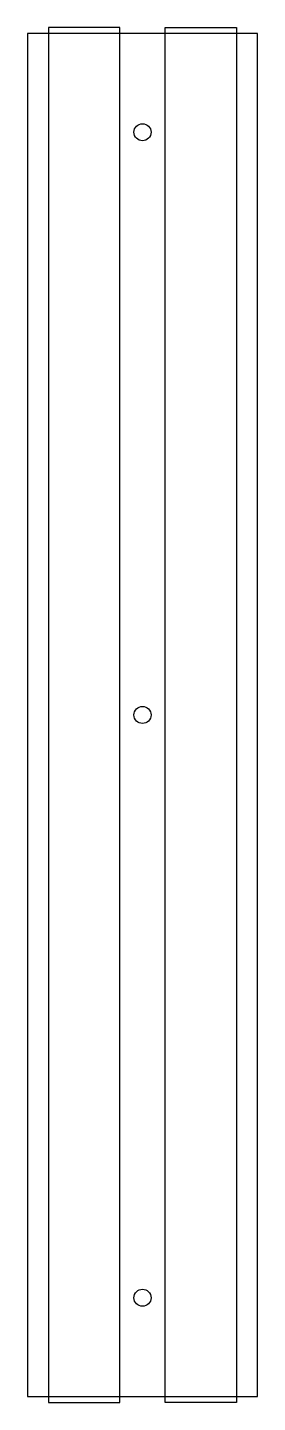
# Model space of a CAD drawing. Extents: x 5603 to 5719, y 4852 to 5548.
import ezdxf

# ---------------------------------------------------------------- set-up
doc = ezdxf.new("R2010")
doc.units = 0
doc.layers.get('0').update_dxf_attribs({"linetype": 'CONTINUOUS'})

msp = doc.modelspace()

# ---------------------------------------------------------------- linework, layer by layer
for points in [[(5602.99, 4855.11), (5718.99, 4855.11), (5718.99, 5544.61), (5602.99, 5544.61)], [(5613.49, 4852.11), (5649.49, 4852.11), (5649.49, 5547.61), (5613.49, 5547.61)], [(5708.49, 4852.11), (5672.49, 4852.11), (5672.49, 5547.61), (5708.49, 5547.61)]]:
    msp.add_lwpolyline(points, close=True)
for centre in [(5660.99, 5494.61), (5660.99, 5199.86), (5660.99, 4905.11)]:
    msp.add_circle(centre, 4.3)

doc.saveas('drawing.dxf')
